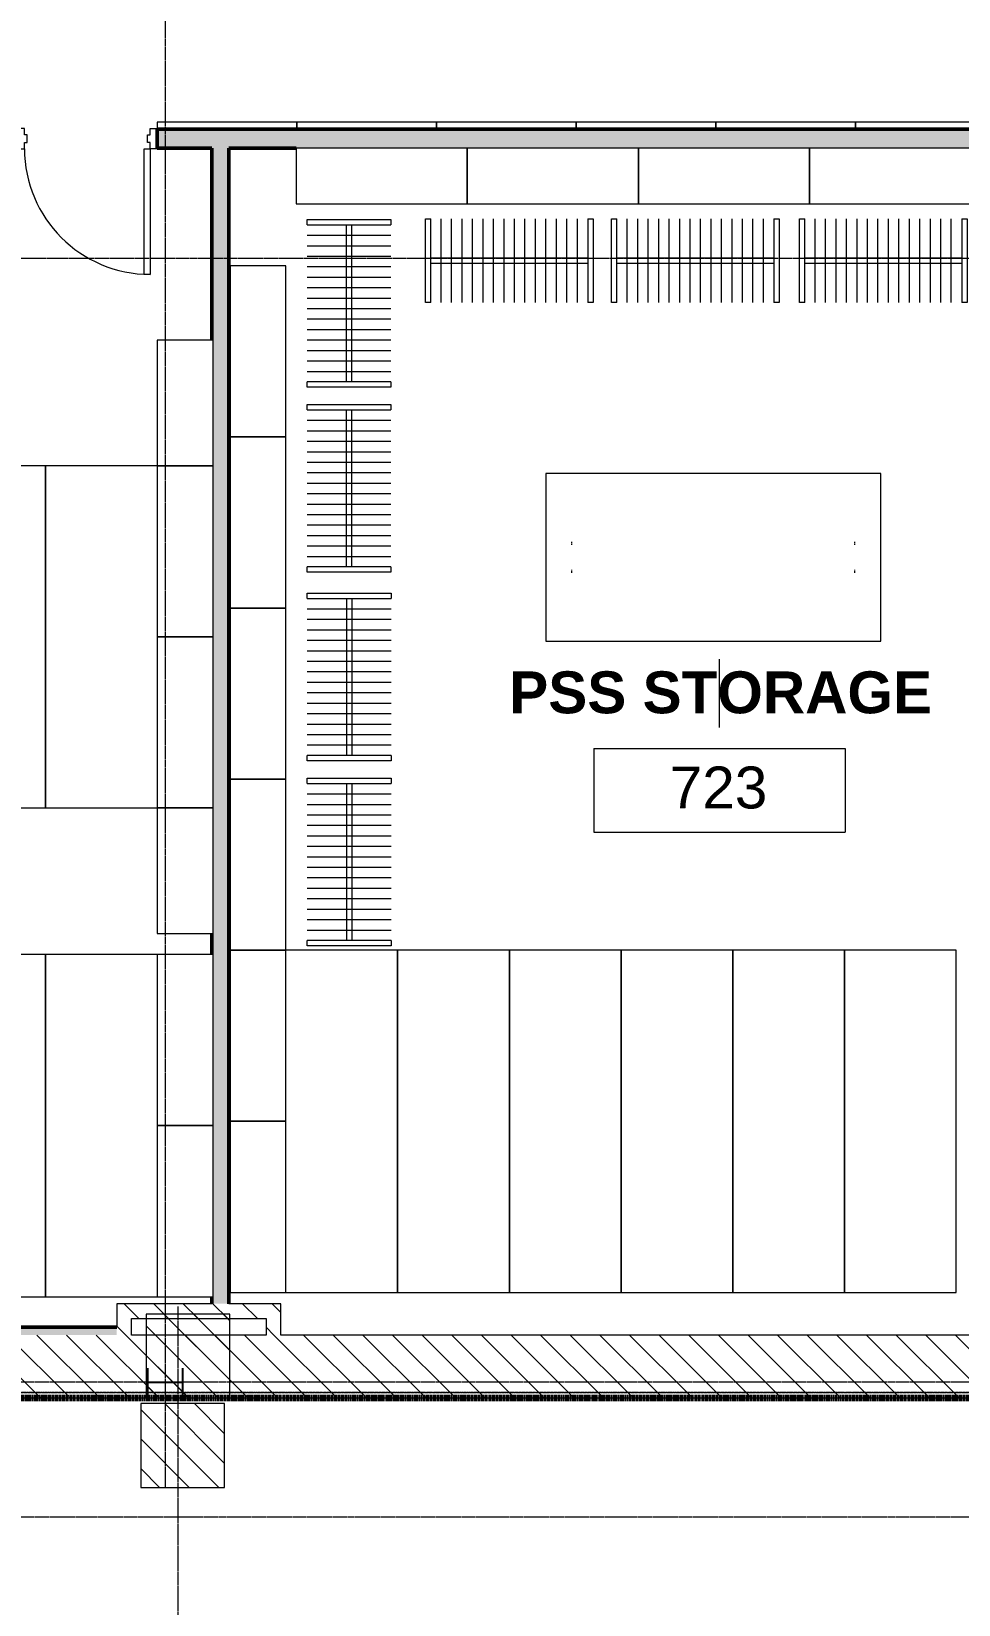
# Model space of a CAD drawing. Header units: inches. Extents: x -1106 to 1409, y -1111 to 918.
# Drawn here: x -634.9 to -369.4, y -614.8 to -164.2 of the extents above; entities that cross this region are included whole.
import ezdxf

# ---------------------------------------------------------------- set-up
doc = ezdxf.new("R2010")
doc.units = ezdxf.units.IN
doc.header["$MEASUREMENT"] = 0
for name, pattern in [('Dash', [0.25, 0.125, -0.125]), ('Dash_2_', [0.25, 0.125, -0.125]), ('Double Dash 3_8_', [1, 0.375, -0.125, 0.125, -0.125, 0.125, -0.125]), ('Double Dash 3_8__2_', [1, 0.375, -0.125, 0.125, -0.125, 0.125, -0.125]), ('Grid Line 1_4_', [0.4375, 0.25, -0.0625, 0.0625, -0.0625])]:
    doc.linetypes.add(name, pattern=pattern)
for name, color, linetype, lineweight in [('A-AREA-IDEN', 2, 'Continuous', 9), ('A-DETL', 90, 'Continuous', 13), ('A-DOOR', 31, 'Continuous', 13), ('A-DOOR-FRAM', 31, 'Continuous', 20), ('A-GENM', 13, 'Continuous', 9), ('A-WALL', 113, 'Continuous', 13), ('A-WALL-PATT', 111, 'Continuous', 13), ('C-PROP-LINE', 91, 'Double Dash 3_8_', 20), ('I-FURN', 30, 'Continuous', 9), ('I-FURN-HDLN', 30, 'Dash_2_', 9), ('I-WALL', 2, 'Continuous', 13), ('S-COLS', 52, 'Continuous', 13), ('S-COLS-SYMB', 171, 'Continuous', 20), ('S-GRID', 1, 'Continuous', 9)]:
    doc.layers.add(name, color=color, linetype=linetype, lineweight=lineweight)
doc.styles.add('Arial_3', font='arial.ttf', dxfattribs={"height": 12})
doc.styles.add('Arial_B', font='arialbd.ttf', dxfattribs={"height": 12})
pattern_1 = [(135, (0, 0), (-4.24264, -4.24264), [])]

# ---------------------------------------------------------------- blocks, each defined once
blk = doc.blocks.new('Single-HM Frame - Storage 36_ - 8_ H wd-4685095-7TH FLOOR TELECOM UNDERFLOOR ROUTING PLAN')
at = {"layer": 'A-DOOR', "color": 253}
for p, q in [((-18, 2.87), (-17.99, 38.87)), ((-17.99, 38.87), (-16.24, 38.87)), ((-16.24, 38.87), (-16.25, 2.87)), ((-16.25, 2.87), (-18, 2.87))]:
    blk.add_line(p, q, dxfattribs=at)
blk.add_arc((-18, 2.87), 36, 360, 89.99, dxfattribs=at)
at = {"layer": 'A-DOOR-FRAM', "color": 133}
for p, q in [((-20, 2.87), (-18, 2.87)), ((-18, 2.87), (-18, 1.12)), ((-18, 1.12), (-17.25, 1.12)), ((-17.25, 1.12), (-17.25, -1.12)), ((17.25, 1.12), (17.25, -1.12)), ((18, 1.12), (17.25, 1.12)), ((18, 2.87), (18, 1.12)), ((20, 2.87), (18, 2.87)), ((-18, -2.87), (-20, -2.87)), ((-18, -1.12), (-18, -2.87)), ((-17.25, -1.12), (-18, -1.12)), ((17.25, -1.12), (18, -1.12)), ((18, -1.12), (18, -2.87)), ((18, -2.87), (20, -2.87))]:
    blk.add_line(p, q, dxfattribs=at)
blk = doc.blocks.new('Shelving - 98_ x 32_ x 92_-2607165-7TH FLOOR TELECOM UNDERFLOOR ROUTING PLAN')
at = {"layer": 'I-FURN', "color": 53}
for p, q in [((49, 4), (-49, 4)), ((-49, 4), (-49, -28)), ((49, -28), (49, 4)), ((-49, -28), (49, -28))]:
    blk.add_line(p, q, dxfattribs=at)
blk = doc.blocks.new('Shelving - 98_ x 32_ x 92_-V32-7TH FLOOR TELECOM UNDERFLOOR ROUTING PLAN')
at = {"layer": 'I-FURN', "color": 53}
for p, q in [((-49, 4), (-49, -28)), ((49, -28), (49, 4)), ((-49, -28), (49, -28))]:
    blk.add_line(p, q, dxfattribs=at)
blk = doc.blocks.new('Shelving - 48_ x 16_ x 96_-3257954-7TH FLOOR TELECOM UNDERFLOOR ROUTING PLAN')
at = {"layer": 'I-FURN', "color": 53}
for p, q in [((24.5, -4), (-24.5, -4)), ((-24.5, -4), (-24.5, -20)), ((24.5, -20), (24.5, -4)), ((-24.5, -20), (24.5, -20))]:
    blk.add_line(p, q, dxfattribs=at)
blk = doc.blocks.new('Clothing Rack1 - Clothing Rack-3257266-7TH FLOOR TELECOM UNDERFLOOR ROUTING PLAN')
at = {"layer": 'I-FURN', "color": 53}
for p, q in [((-493.16, -213.26), (-493.16, -211.76)), ((-493.16, -211.76), (-469.16, -211.76)), ((-469.16, -211.76), (-469.16, -213.26)), ((-493.16, -213.26), (-469.16, -213.26)), ((-493.16, -216.26), (-469.16, -216.26)), ((-481.91, -213.26), (-481.91, -258.26)), ((-480.41, -213.26), (-480.41, -258.26)), ((-493.16, -219.26), (-469.16, -219.26)), ((-493.16, -222.26), (-469.16, -222.26)), ((-493.16, -225.26), (-469.16, -225.26)), ((-493.16, -228.26), (-469.16, -228.26)), ((-493.16, -231.26), (-469.16, -231.26)), ((-493.16, -234.26), (-469.16, -234.26)), ((-493.16, -237.26), (-469.16, -237.26)), ((-493.16, -240.26), (-469.16, -240.26)), ((-493.16, -243.26), (-469.16, -243.26)), ((-493.16, -246.26), (-469.16, -246.26)), ((-493.16, -249.26), (-469.16, -249.26)), ((-493.16, -252.26), (-469.16, -252.26)), ((-493.16, -255.26), (-469.16, -255.26)), ((-469.16, -258.26), (-493.16, -258.26)), ((-493.16, -259.76), (-493.16, -258.26)), ((-469.16, -259.76), (-493.16, -259.76)), ((-469.16, -258.26), (-469.16, -259.76))]:
    blk.add_line(p, q, dxfattribs=at)
blk = doc.blocks.new('Clothing Rack7 - Clothing Rack-3257568-7TH FLOOR TELECOM UNDERFLOOR ROUTING PLAN')
at = {"layer": 'I-FURN', "color": 53}
for p, q in [((-493.16, -213.26), (-493.16, -211.76)), ((-493.16, -211.76), (-469.16, -211.76)), ((-469.16, -211.76), (-469.16, -213.26)), ((-493.16, -213.26), (-469.16, -213.26)), ((-493.16, -216.26), (-469.16, -216.26)), ((-481.91, -213.26), (-481.91, -258.26)), ((-480.41, -213.26), (-480.41, -258.26)), ((-493.16, -219.26), (-469.16, -219.26)), ((-493.16, -222.26), (-469.16, -222.26)), ((-493.16, -225.26), (-469.16, -225.26)), ((-493.16, -228.26), (-469.16, -228.26)), ((-493.16, -231.26), (-469.16, -231.26)), ((-493.16, -234.26), (-469.16, -234.26)), ((-493.16, -237.26), (-469.16, -237.26)), ((-493.16, -240.26), (-469.16, -240.26)), ((-493.16, -243.26), (-469.16, -243.26)), ((-493.16, -246.26), (-469.16, -246.26)), ((-493.16, -249.26), (-469.16, -249.26)), ((-493.16, -252.26), (-469.16, -252.26)), ((-493.16, -255.26), (-469.16, -255.26)), ((-469.16, -258.26), (-493.16, -258.26)), ((-493.16, -259.76), (-493.16, -258.26)), ((-469.16, -259.76), (-493.16, -259.76)), ((-469.16, -258.26), (-469.16, -259.76))]:
    blk.add_line(p, q, dxfattribs=at)
blk = doc.blocks.new('Clothing Rack8 - Clothing Rack-3257601-7TH FLOOR TELECOM UNDERFLOOR ROUTING PLAN')
at = {"layer": 'I-FURN', "color": 53}
for p, q in [((-493.16, -213.26), (-493.16, -211.76)), ((-493.16, -211.76), (-469.16, -211.76)), ((-469.16, -211.76), (-469.16, -213.26)), ((-493.16, -213.26), (-469.16, -213.26)), ((-493.16, -216.26), (-469.16, -216.26)), ((-481.91, -213.26), (-481.91, -258.26)), ((-480.41, -213.26), (-480.41, -258.26)), ((-493.16, -219.26), (-469.16, -219.26)), ((-493.16, -222.26), (-469.16, -222.26)), ((-493.16, -225.26), (-469.16, -225.26)), ((-493.16, -228.26), (-469.16, -228.26)), ((-493.16, -231.26), (-469.16, -231.26)), ((-493.16, -234.26), (-469.16, -234.26)), ((-493.16, -237.26), (-469.16, -237.26)), ((-493.16, -240.26), (-469.16, -240.26)), ((-493.16, -243.26), (-469.16, -243.26)), ((-493.16, -246.26), (-469.16, -246.26)), ((-493.16, -249.26), (-469.16, -249.26)), ((-493.16, -252.26), (-469.16, -252.26)), ((-493.16, -255.26), (-469.16, -255.26)), ((-469.16, -258.26), (-493.16, -258.26)), ((-493.16, -259.76), (-493.16, -258.26)), ((-469.16, -259.76), (-493.16, -259.76)), ((-469.16, -258.26), (-469.16, -259.76))]:
    blk.add_line(p, q, dxfattribs=at)
blk = doc.blocks.new('Clothing Rack13 - Clothing Rack-3257792-7TH FLOOR TELECOM UNDERFLOOR ROUTING PLAN')
at = {"layer": 'I-FURN', "color": 53}
for p, q in [((-493.16, -213.26), (-493.16, -211.76)), ((-493.16, -211.76), (-469.16, -211.76)), ((-469.16, -211.76), (-469.16, -213.26)), ((-493.16, -213.26), (-469.16, -213.26)), ((-493.16, -216.26), (-469.16, -216.26)), ((-481.91, -213.26), (-481.91, -258.26)), ((-480.41, -213.26), (-480.41, -258.26)), ((-493.16, -219.26), (-469.16, -219.26)), ((-493.16, -222.26), (-469.16, -222.26)), ((-493.16, -225.26), (-469.16, -225.26)), ((-493.16, -228.26), (-469.16, -228.26)), ((-493.16, -231.26), (-469.16, -231.26)), ((-493.16, -234.26), (-469.16, -234.26)), ((-493.16, -237.26), (-469.16, -237.26)), ((-493.16, -240.26), (-469.16, -240.26)), ((-493.16, -243.26), (-469.16, -243.26)), ((-493.16, -246.26), (-469.16, -246.26)), ((-493.16, -249.26), (-469.16, -249.26)), ((-493.16, -252.26), (-469.16, -252.26)), ((-493.16, -255.26), (-469.16, -255.26)), ((-469.16, -258.26), (-493.16, -258.26)), ((-493.16, -259.76), (-493.16, -258.26)), ((-469.16, -259.76), (-493.16, -259.76)), ((-469.16, -258.26), (-469.16, -259.76))]:
    blk.add_line(p, q, dxfattribs=at)
blk = doc.blocks.new('Clothing Rack14 - Clothing Rack-3257863-7TH FLOOR TELECOM UNDERFLOOR ROUTING PLAN')
at = {"layer": 'I-FURN', "color": 53}
for p, q in [((-493.16, -213.26), (-493.16, -211.76)), ((-493.16, -211.76), (-469.16, -211.76)), ((-469.16, -211.76), (-469.16, -213.26)), ((-493.16, -213.26), (-469.16, -213.26)), ((-493.16, -216.26), (-469.16, -216.26)), ((-481.91, -213.26), (-481.91, -258.26)), ((-480.41, -213.26), (-480.41, -258.26)), ((-493.16, -219.26), (-469.16, -219.26)), ((-493.16, -222.26), (-469.16, -222.26)), ((-493.16, -225.26), (-469.16, -225.26)), ((-493.16, -228.26), (-469.16, -228.26)), ((-493.16, -231.26), (-469.16, -231.26)), ((-493.16, -234.26), (-469.16, -234.26)), ((-493.16, -237.26), (-469.16, -237.26)), ((-493.16, -240.26), (-469.16, -240.26)), ((-493.16, -243.26), (-469.16, -243.26)), ((-493.16, -246.26), (-469.16, -246.26)), ((-493.16, -249.26), (-469.16, -249.26)), ((-493.16, -252.26), (-469.16, -252.26)), ((-493.16, -255.26), (-469.16, -255.26)), ((-469.16, -258.26), (-493.16, -258.26)), ((-493.16, -259.76), (-493.16, -258.26)), ((-469.16, -259.76), (-493.16, -259.76)), ((-469.16, -258.26), (-469.16, -259.76))]:
    blk.add_line(p, q, dxfattribs=at)
blk = doc.blocks.new('Clothing Rack15 - Clothing Rack-3257902-7TH FLOOR TELECOM UNDERFLOOR ROUTING PLAN')
at = {"layer": 'I-FURN', "color": 53}
for p, q in [((-493.16, -213.26), (-493.16, -211.76)), ((-493.16, -211.76), (-469.16, -211.76)), ((-469.16, -211.76), (-469.16, -213.26)), ((-493.16, -213.26), (-469.16, -213.26)), ((-493.16, -216.26), (-469.16, -216.26)), ((-481.91, -213.26), (-481.91, -258.26)), ((-480.41, -213.26), (-480.41, -258.26)), ((-493.16, -219.26), (-469.16, -219.26)), ((-493.16, -222.26), (-469.16, -222.26)), ((-493.16, -225.26), (-469.16, -225.26)), ((-493.16, -228.26), (-469.16, -228.26)), ((-493.16, -231.26), (-469.16, -231.26)), ((-493.16, -234.26), (-469.16, -234.26)), ((-493.16, -237.26), (-469.16, -237.26)), ((-493.16, -240.26), (-469.16, -240.26)), ((-493.16, -243.26), (-469.16, -243.26)), ((-493.16, -246.26), (-469.16, -246.26)), ((-493.16, -249.26), (-469.16, -249.26)), ((-493.16, -252.26), (-469.16, -252.26)), ((-493.16, -255.26), (-469.16, -255.26)), ((-469.16, -258.26), (-493.16, -258.26)), ((-493.16, -259.76), (-493.16, -258.26)), ((-469.16, -259.76), (-493.16, -259.76)), ((-469.16, -258.26), (-469.16, -259.76))]:
    blk.add_line(p, q, dxfattribs=at)
blk = doc.blocks.new('Shelving - 98_ x 32_ x 92_-V33-7TH FLOOR TELECOM UNDERFLOOR ROUTING PLAN')
at = {"layer": 'I-FURN', "color": 53}
for p, q in [((49, 4), (-49, 4)), ((-49, 4), (-49, -28)), ((49, -28), (49, 4))]:
    blk.add_line(p, q, dxfattribs=at)
blk = doc.blocks.new('Shelving - 36_ x 16_ x 96_-3266626-7TH FLOOR TELECOM UNDERFLOOR ROUTING PLAN')
at = {"layer": 'I-FURN', "color": 53}
for p, q in [((18, -4), (-18, -4)), ((-18, -4), (-18, -20)), ((18, -20), (18, -4)), ((-18, -20), (18, -20))]:
    blk.add_line(p, q, dxfattribs=at)
blk = doc.blocks.new('Clothing Rack16 - Clothing Rack-3389108-7TH FLOOR TELECOM UNDERFLOOR ROUTING PLAN')
at = {"layer": 'I-FURN', "color": 53}
for p, q in [((-493.16, -213.26), (-493.16, -211.76)), ((-493.16, -211.76), (-469.16, -211.76)), ((-469.16, -211.76), (-469.16, -213.26)), ((-493.16, -213.26), (-469.16, -213.26)), ((-493.16, -216.26), (-469.16, -216.26)), ((-481.91, -213.26), (-481.91, -258.26)), ((-480.41, -213.26), (-480.41, -258.26)), ((-493.16, -219.26), (-469.16, -219.26)), ((-493.16, -222.26), (-469.16, -222.26)), ((-493.16, -225.26), (-469.16, -225.26)), ((-493.16, -228.26), (-469.16, -228.26)), ((-493.16, -231.26), (-469.16, -231.26)), ((-493.16, -234.26), (-469.16, -234.26)), ((-493.16, -237.26), (-469.16, -237.26)), ((-493.16, -240.26), (-469.16, -240.26)), ((-493.16, -243.26), (-469.16, -243.26)), ((-493.16, -246.26), (-469.16, -246.26)), ((-493.16, -249.26), (-469.16, -249.26)), ((-493.16, -252.26), (-469.16, -252.26)), ((-493.16, -255.26), (-469.16, -255.26)), ((-469.16, -258.26), (-493.16, -258.26)), ((-493.16, -259.76), (-493.16, -258.26)), ((-469.16, -259.76), (-493.16, -259.76)), ((-469.16, -258.26), (-469.16, -259.76))]:
    blk.add_line(p, q, dxfattribs=at)
blk = doc.blocks.new('Table-Rectangular - 96_ x 48_-4808087-7TH FLOOR TELECOM UNDERFLOOR ROUTING PLAN')
at = {"layer": 'I-FURN', "color": 53}
for p, q in [((48, 24), (-48, 24)), ((-48, 24), (-48, -24)), ((48, -24), (48, 24)), ((-48, -24), (48, -24))]:
    blk.add_line(p, q, dxfattribs=at)
at = {"layer": 'I-FURN-HDLN', "color": 53, "linetype": 'Dash'}
for p, q in [((-40.5, 3.5), (-40.5, 4.5)), ((40.5, 3.5), (40.5, 4.5)), ((-40.5, -4.5), (-40.5, -3.5)), ((40.5, -4.5), (40.5, -3.5))]:
    blk.add_line(p, q, dxfattribs=at)
blk = doc.blocks.new('Acoustic Panel - Wall Mtd - 3_-4_ wide 2_ thick-4743480-7TH FLOOR TELECOM UNDERFLOOR ROUTING PLAN')
at = {"layer": 'A-GENM', "color": 133, "lineweight": 20}
for p, q in [((-718.91, -190.24), (-758.91, -190.24)), ((-758.91, -190.24), (-758.91, -192.24)), ((-758.91, -192.24), (-718.91, -192.24)), ((-718.91, -192.24), (-718.91, -190.24))]:
    blk.add_line(p, q, dxfattribs=at)
blk = doc.blocks.new('Family - ___-850868-7TH FLOOR TELECOM UNDERFLOOR ROUTING PLAN')
at = {"layer": 'C-PROP-LINE', "color": 133, "linetype": 'Double Dash 3_8__2_'}
blk.add_line((-889.89, -554.08), (389.27, -554.08), dxfattribs=at)
blk = doc.blocks.new('Family - ___-851313-7TH FLOOR TELECOM UNDERFLOOR ROUTING PLAN')
at = {"layer": 'C-PROP-LINE', "color": 133, "linetype": 'Double Dash 3_8__2_'}
blk.add_line((389.27, -554.08), (-889.89, -554.08), dxfattribs=at)
blk = doc.blocks.new('18433_1 - AEO NY - CENTRAL_rvt-1-7TH FLOOR TELECOM UNDERFLOOR ROUTING PLAN')
at = {"layer": 'A-WALL-PATT'}
h = blk.add_hatch(color=253, dxfattribs=at)
h.paths.add_polyline_path([(-826.35, -197.62), (-638.91, -197.62), (-638.91, -192.24), (-867.1, -192.24), (-867.1, -197.62), (-842.35, -197.62)], flags=0)
h.paths.add_polyline_path([(-598.91, -197.62), (-305.35, -197.62), (-305.35, -192.24), (-598.91, -192.24)], flags=0)
for points in [[(-578.35, -528.62), (-578.35, -197.62), (-583.23, -197.62), (-583.23, -252.62), (-582.91, -252.62), (-582.91, -422.62), (-583.23, -422.62), (-583.23, -428.62), (-582.91, -428.62), (-582.91, -526.62), (-583.23, -526.62), (-583.23, -528.62), (-582.91, -528.62)], [(-610.48, -537.62), (-610.48, -535.37), (-857.1, -535.37), (-857.1, -537.62), (-624.76, -537.62)]]:
    blk.add_hatch(color=253, dxfattribs=at).paths.add_polyline_path(points, flags=0)
at = {"layer": 'A-WALL-PATT', "lineweight": 9}
h = blk.add_hatch(dxfattribs=at)
h.set_pattern_fill('FP_1', color=53, style=0, pattern_type=2)
h.set_pattern_definition(pattern_1)
h.paths.add_polyline_path([(-606.23, -537.62), (-606.23, -528.62), (-610.48, -528.62), (-610.48, -537.62)], flags=0)
h = blk.add_hatch(dxfattribs=at)
h.set_pattern_fill('FP_1', color=53, style=0, pattern_type=2)
h.set_pattern_definition(pattern_1)
h.paths.add_polyline_path([(-606.23, -532.87), (-567.73, -532.87), (-567.73, -528.62), (-606.23, -528.62)], flags=0)
h = blk.add_hatch(dxfattribs=at)
h.set_pattern_fill('FP_1', color=53, style=0, pattern_type=2)
h.set_pattern_definition(pattern_1)
h.paths.add_polyline_path([(-563.48, -537.62), (-563.48, -528.62), (-567.73, -528.62), (-567.73, -537.62)], flags=0)
h = blk.add_hatch(dxfattribs=at)
h.set_pattern_fill('FP_1', color=53, style=0, pattern_type=2)
h.set_pattern_definition(pattern_1)
h.paths.add_polyline_path([(99.52, -555.62), (99.52, -537.62), (-853.35, -537.62), (-853.35, -555.62), (97.02, -555.62)], flags=0)
at = {"layer": 'S-COLS', "lineweight": 9}
h = blk.add_hatch(dxfattribs=at)
h.set_pattern_fill('FP_1', color=53, style=0, pattern_type=2)
h.set_pattern_definition(pattern_1)
h.paths.add_polyline_path([(-578.07, -555.57), (-578.07, -531.57), (-602.07, -531.57), (-602.07, -555.57)], flags=0)
h = blk.add_hatch(dxfattribs=at)
h.set_pattern_fill('FP_1', color=53, style=0, pattern_type=2)
h.set_pattern_definition(pattern_1)
h.paths.add_polyline_path([(-579.6, -581.24), (-579.6, -557.24), (-603.6, -557.24), (-603.6, -581.24)], flags=0)
at = {"layer": 'A-WALL', "color": 133, "lineweight": 20}
for p, q in [((-567.73, -537.62), (-606.23, -537.62)), ((-356.48, -537.62), (-563.48, -537.62)), ((-853.35, -555.62), (99.52, -555.62))]:
    blk.add_line(p, q, dxfattribs=at)
at = {"layer": 'I-WALL', "color": 213, "lineweight": 50}
for p, q in [((-305.35, -192.24), (-598.91, -192.24)), ((-598.91, -192.24), (-598.91, -197.62)), ((-598.91, -197.62), (-583.23, -197.62)), ((-583.23, -197.62), (-583.23, -252.62)), ((-578.35, -528.62), (-578.35, -197.62)), ((-578.35, -197.62), (-559.1, -197.62)), ((-583.23, -422.62), (-583.23, -428.62)), ((-583.23, -526.62), (-583.23, -528.62)), ((-610.48, -535.37), (-857.1, -535.37))]:
    blk.add_line(p, q, dxfattribs=at)
at = {"layer": 'I-WALL', "color": 133, "lineweight": 20}
for p, q in [((-606.23, -528.62), (-610.48, -528.62)), ((-610.48, -528.62), (-610.48, -535.37)), ((-583.23, -528.62), (-606.23, -528.62)), ((-567.73, -528.62), (-578.35, -528.62)), ((-563.48, -528.62), (-567.73, -528.62)), ((-563.48, -537.62), (-563.48, -528.62)), ((-606.23, -532.87), (-567.73, -532.87)), ((-606.23, -537.62), (-606.23, -532.87)), ((-567.73, -532.87), (-567.73, -537.62))]:
    blk.add_line(p, q, dxfattribs=at)
at = {"layer": 'S-COLS', "color": 133, "lineweight": 20}
for p, q in [((-578.07, -531.57), (-602.07, -531.57)), ((-602.07, -531.57), (-602.07, -555.57)), ((-578.07, -555.57), (-578.07, -531.57)), ((-579.6, -557.24), (-603.6, -557.24)), ((-603.6, -557.24), (-603.6, -581.24)), ((-602.07, -555.57), (-578.07, -555.57)), ((-579.6, -581.24), (-579.6, -557.24)), ((-603.6, -581.24), (-579.6, -581.24))]:
    blk.add_line(p, q, dxfattribs=at)
at = {"layer": 'S-GRID', "linetype": 'Grid Line 1_4_'}
for p, q in [((-596.57, -581.24), (-596.57, 870.85)), ((965.79, -229.24), (-931.82, -229.24)), ((-592.98, -529.37), (-592.98, -1087.29)), ((444.9, -551.12), (-904.42, -551.12)), ((444.9, -589.74), (-904.42, -589.74))]:
    blk.add_line(p, q, dxfattribs=at)
at = {"color": 133, "linetype": 'Double Dash 3_8__2_', "lineweight": 20}
for name in ['Family - ___-850868-7TH FLOOR TELECOM UNDERFLOOR ROUTING PLAN', 'Family - ___-851313-7TH FLOOR TELECOM UNDERFLOOR ROUTING PLAN']:
    blk.add_blockref(name, (0, 0), dxfattribs=at)
at = {"color": 53, "lineweight": 9}
for name, p, rotation in [('Single-HM Frame - Storage 36_ - 8_ H wd-4685095-7TH FLOOR TELECOM UNDERFLOOR ROUTING PLAN', (-618.91, -194.93), 180), ('Clothing Rack13 - Clothing Rack-3257792-7TH FLOOR TELECOM UNDERFLOOR ROUTING PLAN', (-733.83, 251.3), 89.99999999999997), ('Clothing Rack14 - Clothing Rack-3257863-7TH FLOOR TELECOM UNDERFLOOR ROUTING PLAN', (-680.53, 251.3), 89.99999999999997), ('Clothing Rack15 - Clothing Rack-3257902-7TH FLOOR TELECOM UNDERFLOOR ROUTING PLAN', (-626.73, 251.3), 89.99999999999997), ('Shelving - 48_ x 16_ x 96_-3257954-7TH FLOOR TELECOM UNDERFLOOR ROUTING PLAN', (-582.04, -255.87), 89.99999999999986), ('Shelving - 36_ x 16_ x 96_-3266626-7TH FLOOR TELECOM UNDERFLOOR ROUTING PLAN', (-602.91, -270.62), 89.99999999999986), ('Shelving - 48_ x 16_ x 96_-3257954-7TH FLOOR TELECOM UNDERFLOOR ROUTING PLAN', (-582.04, -304.87), 89.99999999999986), ('Shelving - 98_ x 32_ x 92_-2607165-7TH FLOOR TELECOM UNDERFLOOR ROUTING PLAN', (-658.91, -337.62), 89.99999999999986), ('Shelving - 98_ x 32_ x 92_-V33-7TH FLOOR TELECOM UNDERFLOOR ROUTING PLAN', (-626.91, -337.62), 89.99999999999986), ('Shelving - 48_ x 16_ x 96_-3257954-7TH FLOOR TELECOM UNDERFLOOR ROUTING PLAN', (-602.91, -313.12), 89.99999999999986), ('Shelving - 48_ x 16_ x 96_-3257954-7TH FLOOR TELECOM UNDERFLOOR ROUTING PLAN', (-582.04, -353.87), 89.99999999999986), ('Shelving - 48_ x 16_ x 96_-3257954-7TH FLOOR TELECOM UNDERFLOOR ROUTING PLAN', (-602.91, -362.12), 89.99999999999986), ('Shelving - 48_ x 16_ x 96_-3257954-7TH FLOOR TELECOM UNDERFLOOR ROUTING PLAN', (-582.04, -402.87), 89.99999999999986), ('Shelving - 36_ x 16_ x 96_-3266626-7TH FLOOR TELECOM UNDERFLOOR ROUTING PLAN', (-602.91, -404.62), 89.99999999999986), ('Shelving - 48_ x 16_ x 96_-3257954-7TH FLOOR TELECOM UNDERFLOOR ROUTING PLAN', (-582.04, -451.87), 89.99999999999986), ('Shelving - 98_ x 32_ x 92_-V32-7TH FLOOR TELECOM UNDERFLOOR ROUTING PLAN', (-558.04, -476.37), 89.99999999999986), ('Shelving - 98_ x 32_ x 92_-2607165-7TH FLOOR TELECOM UNDERFLOOR ROUTING PLAN', (-526.04, -476.37), 89.99999999999986), ('Shelving - 98_ x 32_ x 92_-2607165-7TH FLOOR TELECOM UNDERFLOOR ROUTING PLAN', (-494.04, -476.37), 89.99999999999986), ('Shelving - 98_ x 32_ x 92_-2607165-7TH FLOOR TELECOM UNDERFLOOR ROUTING PLAN', (-462.04, -476.37), 89.99999999999986), ('Shelving - 98_ x 32_ x 92_-2607165-7TH FLOOR TELECOM UNDERFLOOR ROUTING PLAN', (-430.04, -476.37), 89.99999999999986), ('Shelving - 98_ x 32_ x 92_-2607165-7TH FLOOR TELECOM UNDERFLOOR ROUTING PLAN', (-398.04, -476.37), 89.99999999999986), ('Shelving - 98_ x 32_ x 92_-2607165-7TH FLOOR TELECOM UNDERFLOOR ROUTING PLAN', (-658.91, -477.62), 89.99999999999986), ('Shelving - 98_ x 32_ x 92_-V33-7TH FLOOR TELECOM UNDERFLOOR ROUTING PLAN', (-626.91, -477.62), 89.99999999999986), ('Shelving - 48_ x 16_ x 96_-3257954-7TH FLOOR TELECOM UNDERFLOOR ROUTING PLAN', (-602.91, -453.12), 89.99999999999986), ('Shelving - 48_ x 16_ x 96_-3257954-7TH FLOOR TELECOM UNDERFLOOR ROUTING PLAN', (-582.04, -500.87), 89.99999999999986), ('Shelving - 48_ x 16_ x 96_-3257954-7TH FLOOR TELECOM UNDERFLOOR ROUTING PLAN', (-602.91, -502.12), 89.99999999999986)]:
    blk.add_blockref(name, p, dxfattribs=dict(at, rotation=rotation))
for name, p in [('Acoustic Panel - Wall Mtd - 3_-4_ wide 2_ thick-4743480-7TH FLOOR TELECOM UNDERFLOOR ROUTING PLAN', (160, 0)), ('Acoustic Panel - Wall Mtd - 3_-4_ wide 2_ thick-4743480-7TH FLOOR TELECOM UNDERFLOOR ROUTING PLAN', (200, 0)), ('Acoustic Panel - Wall Mtd - 3_-4_ wide 2_ thick-4743480-7TH FLOOR TELECOM UNDERFLOOR ROUTING PLAN', (240, 0)), ('Acoustic Panel - Wall Mtd - 3_-4_ wide 2_ thick-4743480-7TH FLOOR TELECOM UNDERFLOOR ROUTING PLAN', (280, 0)), ('Acoustic Panel - Wall Mtd - 3_-4_ wide 2_ thick-4743480-7TH FLOOR TELECOM UNDERFLOOR ROUTING PLAN', (320, 0)), ('Acoustic Panel - Wall Mtd - 3_-4_ wide 2_ thick-4743480-7TH FLOOR TELECOM UNDERFLOOR ROUTING PLAN', (360, 0)), ('Shelving - 48_ x 16_ x 96_-3257954-7TH FLOOR TELECOM UNDERFLOOR ROUTING PLAN', (-534.6, -193.62)), ('Shelving - 48_ x 16_ x 96_-3257954-7TH FLOOR TELECOM UNDERFLOOR ROUTING PLAN', (-485.6, -193.62)), ('Shelving - 48_ x 16_ x 96_-3257954-7TH FLOOR TELECOM UNDERFLOOR ROUTING PLAN', (-436.6, -193.62)), ('Shelving - 48_ x 16_ x 96_-3257954-7TH FLOOR TELECOM UNDERFLOOR ROUTING PLAN', (-387.6, -193.62)), ('Clothing Rack16 - Clothing Rack-3389108-7TH FLOOR TELECOM UNDERFLOOR ROUTING PLAN', (-62.84, -6.32)), ('Clothing Rack7 - Clothing Rack-3257568-7TH FLOOR TELECOM UNDERFLOOR ROUTING PLAN', (-62.84, -59.32)), ('Table-Rectangular - 96_ x 48_-4808087-7TH FLOOR TELECOM UNDERFLOOR ROUTING PLAN', (-439.61, -314.81)), ('Clothing Rack1 - Clothing Rack-3257266-7TH FLOOR TELECOM UNDERFLOOR ROUTING PLAN', (-62.77, -113.33)), ('Clothing Rack8 - Clothing Rack-3257601-7TH FLOOR TELECOM UNDERFLOOR ROUTING PLAN', (-62.77, -166.33))]:
    blk.add_blockref(name, p, dxfattribs=at)
blk = doc.blocks.new('W-Wide Flange-Column - W10X49-819827-7TH FLOOR TELECOM UNDERFLOOR ROUTING PLAN')
at = {"layer": 'S-COLS-SYMB', "color": 63, "lineweight": 25}
for p, q in [((-4.01, 5.05), (4.01, 5.05)), ((0, 5.05), (0, -5.05)), ((-4.01, -5.05), (4.01, -5.05))]:
    blk.add_line(p, q, dxfattribs=at)
blk = doc.blocks.new('5649_structural model_2019_rvt-1-7TH FLOOR TELECOM UNDERFLOOR ROUTING PLAN')
at = {"color": 123, "lineweight": 13, "rotation": 89.9999999999999}
blk.add_blockref('W-Wide Flange-Column - W10X49-819827-7TH FLOOR TELECOM UNDERFLOOR ROUTING PLAN', (-596.57, -551.12), dxfattribs=at)
blk = doc.blocks.new('Room Tag - Room Tag-84095-7TH FLOOR TELECOM UNDERFLOOR ROUTING PLAN')
at = {"layer": 'A-AREA-IDEN'}
for p, q in [((-0.375, -0.0625), (-0.375, -0.3125)), ((-0.375, -0.0625), (0.375, -0.0625)), ((0.375, -0.0625), (0.375, -0.3125)), ((-0.375, -0.3125), (0.375, -0.3125))]:
    blk.add_line(p, q, dxfattribs=at)

msp = doc.modelspace()

# ---------------------------------------------------------------- block references
at = {"lineweight": 5}
msp.add_blockref('18433_1 - AEO NY - CENTRAL_rvt-1-7TH FLOOR TELECOM UNDERFLOOR ROUTING PLAN', (0, 0), dxfattribs=at)

# ---------------------------------------------------------------- next in the draw order: linework, layer by layer
at = {"layer": 'A-AREA-IDEN'}
msp.add_line((-437.85, -363.59), (-437.84, -344.01), dxfattribs=at)
at = {"layer": 'A-DETL', "linetype": 'Double Dash 3_8_', "lineweight": 140}
msp.add_line((-896.85, -555.62), (125.27, -555.62), dxfattribs=at)

# ---------------------------------------------------------------- next in the draw order: block references
at = {"lineweight": 5}
msp.add_blockref('5649_structural model_2019_rvt-1-7TH FLOOR TELECOM UNDERFLOOR ROUTING PLAN', (0, 0), dxfattribs=at)
at = {"layer": 'A-AREA-IDEN', "xscale": 95.99999999999994, "yscale": 95.99999999999994, "zscale": 95.99999999999994}
msp.add_blockref('Room Tag - Room Tag-84095-7TH FLOOR TELECOM UNDERFLOOR ROUTING PLAN', (-437.85, -363.59), dxfattribs=at)

# ---------------------------------------------------------------- next in the draw order: texts
at = {"layer": 'A-AREA-IDEN', "char_height": 12, "attachment_point": 1}
for s, insert, width, style in [('PSS STORAGE', (-498.09, -347.51), 145.743, 'Arial_B'), ('723', (-452.13, -374.76), 33.633, 'Arial_3')]:
    msp.add_mtext(s, dxfattribs=dict(at, insert=insert, width=width, style=style))

doc.saveas('drawing.dxf')
